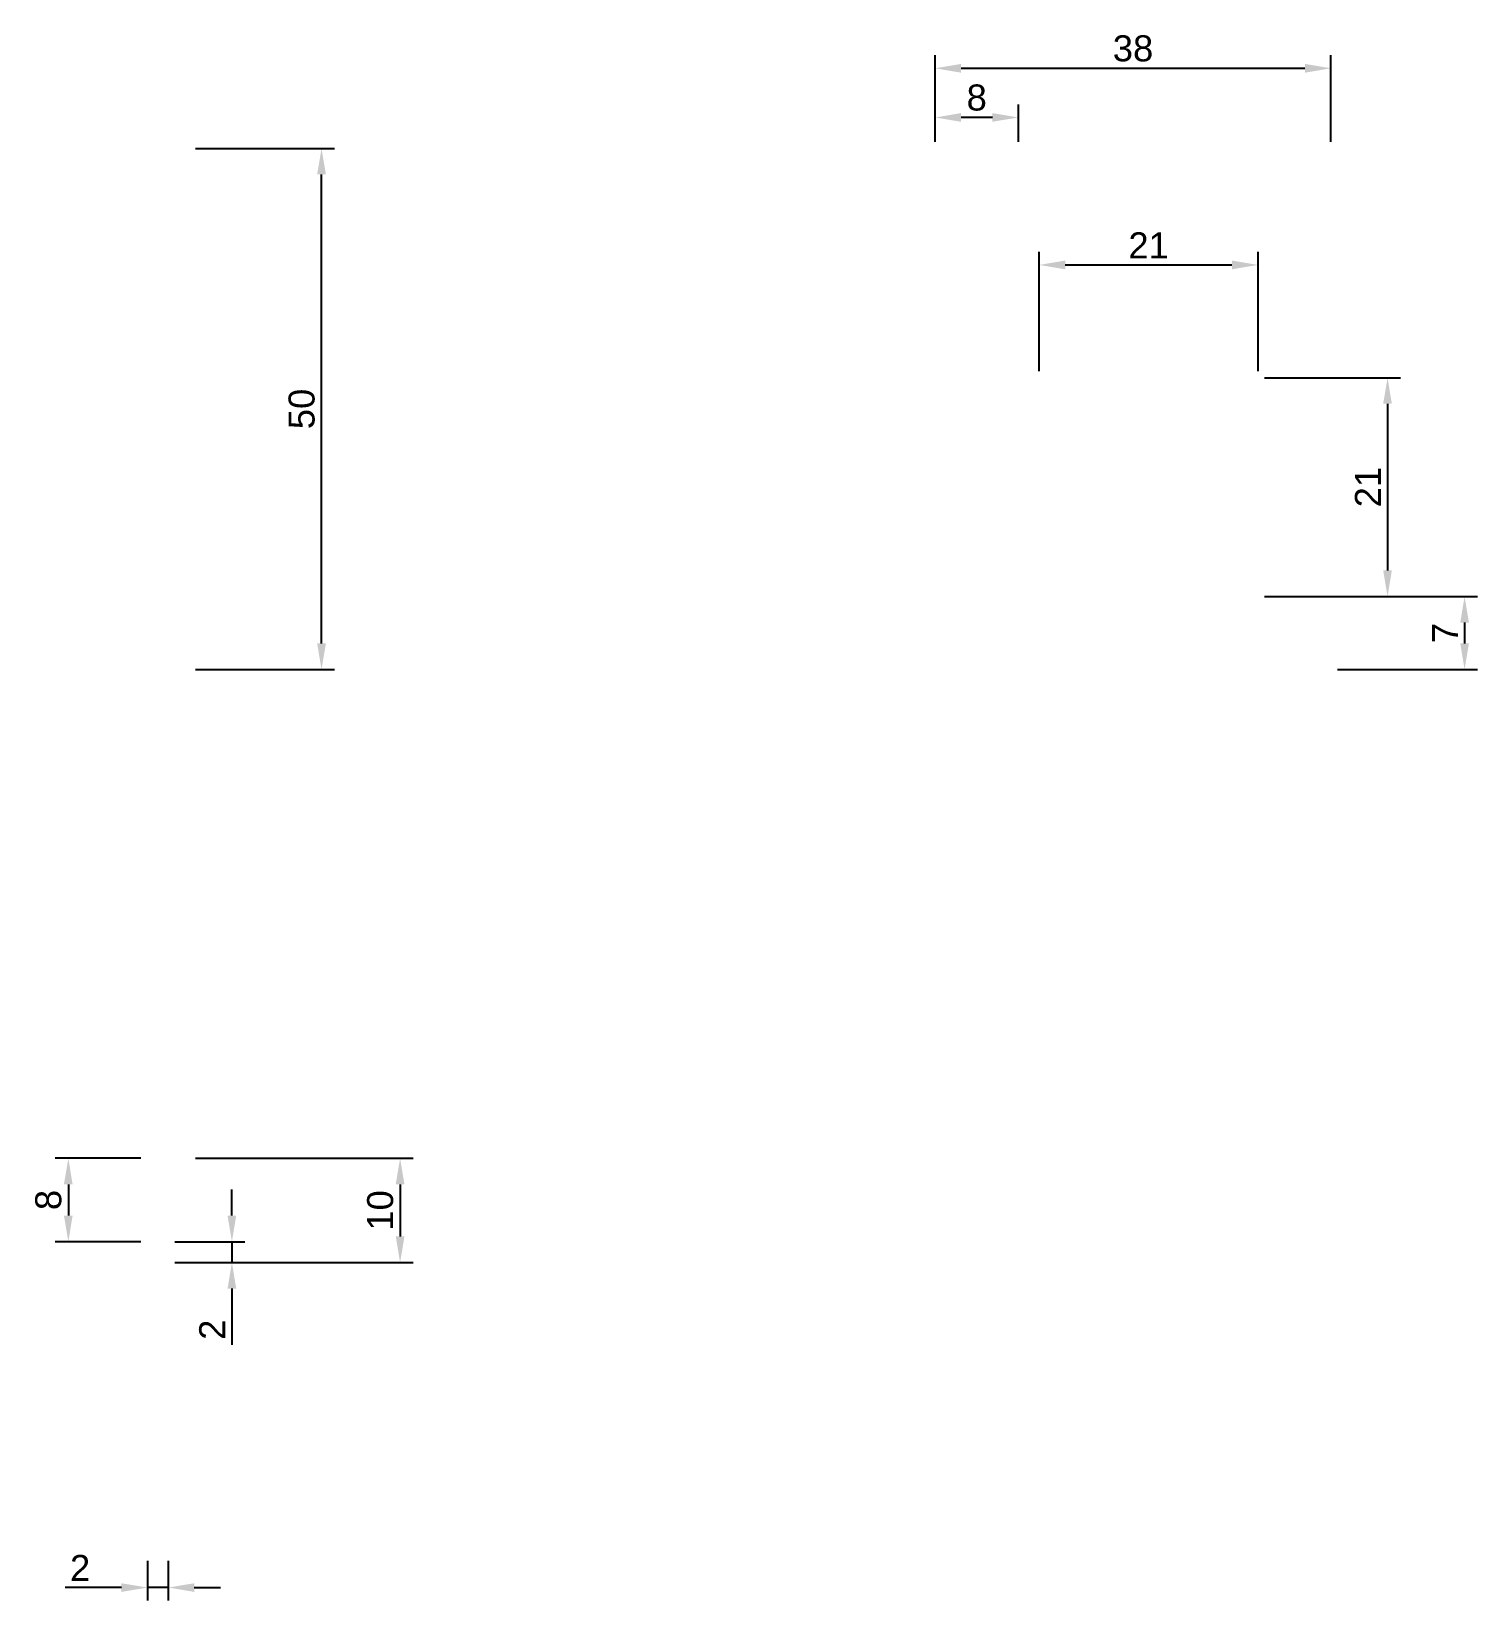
# Paper-space layout '布局1' of a CAD drawing. Header units: millimetres. Extents: x 34 to 173, y 25 to 175.
import ezdxf

# ---------------------------------------------------------------- set-up
doc = ezdxf.new("R2010")
doc.units = ezdxf.units.MM
doc.styles.get("Standard").update_dxf_attribs({"font": 'arial.ttf'})
doc.dimstyles.new('ISO-25', dxfattribs={"dimtxt": 2.5, "dimasz": 2.5, "dimexe": 1.25, "dimexo": 0.625, "dimtad": 1, "dimtxsty": 'Standard', "dimcen": 2.5, "dimclrd": 1, "dimclre": 1, "dimclrt": 1, "dimadec": 0, "dimazin": 0, "dimtfac": 1, "dimtmove": 0, "dimatfit": 3, "dimfxl": 1, "dimarcsym": 0})

# ---------------------------------------------------------------- blocks, each defined once
blk = doc.blocks.new('*D12')
at = {"color": 1, "lineweight": -2, "transparency": 16777216}
for p, q in [((49.75, 164.18), (63.09, 164.18)), ((61.84, 116.68), (61.84, 161.68)), ((49.75, 114.18), (63.09, 114.18))]:
    blk.add_line(p, q, dxfattribs=at)
at = {"color": 1, "transparency": 16777216}
for points in [[(61.42, 161.68), (62.26, 161.68), (61.84, 164.18)], [(61.42, 116.68), (62.26, 116.68), (61.84, 114.18)]]:
    blk.add_solid(points, dxfattribs=at)
at = {"layer": 'Defpoints', "color": 0, "transparency": 16777216}
for p in [(49.13, 164.18), (61.84, 164.18), (49.13, 114.18)]:
    blk.add_point(p, dxfattribs=at)
at = {"color": 1, "transparency": 16777216, "insert": (59.94, 139.18), "char_height": 2.5, "attachment_point": 5, "rotation": 90}
blk.add_mtext('50', dxfattribs=at)
blk = doc.blocks.new('*D13')
at = {"color": 1, "lineweight": -2, "transparency": 16777216}
for p, q in [((130.72, 142.81), (130.72, 154.25)), ((151.72, 142.81), (151.72, 154.25)), ((133.22, 153), (149.22, 153))]:
    blk.add_line(p, q, dxfattribs=at)
at = {"color": 1, "transparency": 16777216}
for points in [[(133.22, 153.42), (133.22, 152.58), (130.72, 153)], [(149.22, 153.42), (149.22, 152.58), (151.72, 153)]]:
    blk.add_solid(points, dxfattribs=at)
at = {"layer": 'Defpoints', "color": 0, "transparency": 16777216}
for p in [(151.72, 153), (130.72, 142.18), (151.72, 142.18)]:
    blk.add_point(p, dxfattribs=at)
at = {"color": 1, "transparency": 16777216, "insert": (141.22, 154.88), "char_height": 2.5, "attachment_point": 5}
blk.add_mtext('21', dxfattribs=at)
blk = doc.blocks.new('*D14')
at = {"color": 1, "lineweight": -2, "transparency": 16777216}
for p, q in [((152.34, 142.18), (165.4, 142.18)), ((164.15, 139.68), (164.15, 123.68)), ((152.34, 121.18), (165.4, 121.18))]:
    blk.add_line(p, q, dxfattribs=at)
at = {"color": 1, "transparency": 16777216}
for points in [[(163.73, 139.68), (164.56, 139.68), (164.15, 142.18)], [(163.73, 123.68), (164.56, 123.68), (164.15, 121.18)]]:
    blk.add_solid(points, dxfattribs=at)
at = {"layer": 'Defpoints', "color": 0, "transparency": 16777216}
for p in [(151.72, 142.18), (151.72, 121.18), (164.15, 121.18)]:
    blk.add_point(p, dxfattribs=at)
at = {"color": 1, "transparency": 16777216, "insert": (162.27, 131.68), "char_height": 2.5, "attachment_point": 5, "rotation": 90}
blk.add_mtext('21', dxfattribs=at)
blk = doc.blocks.new('*D15')
at = {"color": 1, "lineweight": -2, "transparency": 16777216}
for p, q in [((159.34, 121.18), (172.79, 121.18)), ((171.54, 118.68), (171.54, 116.68)), ((159.34, 114.18), (172.79, 114.18))]:
    blk.add_line(p, q, dxfattribs=at)
at = {"color": 1, "transparency": 16777216}
for points in [[(171.13, 118.68), (171.96, 118.68), (171.54, 121.18)], [(171.13, 116.68), (171.96, 116.68), (171.54, 114.18)]]:
    blk.add_solid(points, dxfattribs=at)
at = {"layer": 'Defpoints', "color": 0, "transparency": 16777216}
for p in [(158.72, 121.18), (158.72, 114.18), (171.54, 114.18)]:
    blk.add_point(p, dxfattribs=at)
at = {"color": 1, "transparency": 16777216, "insert": (169.67, 117.68), "char_height": 2.5, "attachment_point": 5, "rotation": 90}
blk.add_mtext('7', dxfattribs=at)
blk = doc.blocks.new('*D16')
at = {"color": 1, "lineweight": -2, "transparency": 16777216}
for p, q in [((120.72, 164.81), (120.72, 173.12)), ((123.22, 171.87), (156.22, 171.87)), ((158.72, 164.81), (158.72, 173.12))]:
    blk.add_line(p, q, dxfattribs=at)
at = {"color": 1, "transparency": 16777216}
for points in [[(123.22, 172.29), (123.22, 171.45), (120.72, 171.87)], [(156.22, 172.29), (156.22, 171.45), (158.72, 171.87)]]:
    blk.add_solid(points, dxfattribs=at)
at = {"layer": 'Defpoints', "color": 0, "transparency": 16777216}
for p in [(158.72, 171.87), (120.72, 164.18), (158.72, 164.18)]:
    blk.add_point(p, dxfattribs=at)
at = {"color": 1, "transparency": 16777216, "insert": (139.72, 173.77), "char_height": 2.5, "attachment_point": 5}
blk.add_mtext('38', dxfattribs=at)
blk = doc.blocks.new('*D18')
at = {"color": 1, "lineweight": -2, "transparency": 16777216}
for p, q in [((120.72, 164.81), (120.72, 168.4)), ((126.22, 167.15), (123.22, 167.15)), ((128.72, 164.81), (128.72, 168.4))]:
    blk.add_line(p, q, dxfattribs=at)
at = {"color": 1, "transparency": 16777216}
for points in [[(123.22, 167.57), (123.22, 166.74), (120.72, 167.15)], [(126.22, 167.57), (126.22, 166.74), (128.72, 167.15)]]:
    blk.add_solid(points, dxfattribs=at)
at = {"layer": 'Defpoints', "color": 0, "transparency": 16777216}
for p in [(120.72, 167.15), (120.72, 164.18), (128.72, 164.18)]:
    blk.add_point(p, dxfattribs=at)
at = {"color": 1, "transparency": 16777216, "insert": (124.72, 169.05), "char_height": 2.5, "attachment_point": 5}
blk.add_mtext('8', dxfattribs=at)
blk = doc.blocks.new('*D19')
at = {"color": 1, "lineweight": -2, "transparency": 16777216}
for p, q in [((53.24, 61.77), (53.24, 64.27)), ((47.75, 59.27), (54.49, 59.27)), ((53.24, 59.27), (53.24, 57.27)), ((47.75, 57.27), (54.49, 57.27)), ((53.24, 54.77), (53.24, 49.37))]:
    blk.add_line(p, q, dxfattribs=at)
at = {"color": 1, "transparency": 16777216}
for points in [[(52.82, 61.77), (53.65, 61.77), (53.24, 59.27)], [(52.82, 54.77), (53.65, 54.77), (53.24, 57.27)]]:
    blk.add_solid(points, dxfattribs=at)
at = {"layer": 'Defpoints', "color": 0, "transparency": 16777216}
for p in [(47.13, 59.27), (47.13, 57.27), (53.24, 57.27)]:
    blk.add_point(p, dxfattribs=at)
at = {"color": 1, "transparency": 16777216, "insert": (51.35, 50.82), "char_height": 2.5, "attachment_point": 5, "rotation": 90}
blk.add_mtext('2', dxfattribs=at)
blk = doc.blocks.new('*D20')
at = {"color": 1, "lineweight": -2, "transparency": 16777216}
for p, q in [((45.13, 28.65), (45.13, 24.83)), ((47.13, 28.65), (47.13, 24.83)), ((42.63, 26.08), (37.22, 26.08)), ((47.13, 26.08), (45.13, 26.08)), ((49.63, 26.08), (52.13, 26.08))]:
    blk.add_line(p, q, dxfattribs=at)
at = {"color": 1, "transparency": 16777216}
for points in [[(42.63, 26.49), (42.63, 25.66), (45.13, 26.08)], [(49.63, 26.49), (49.63, 25.66), (47.13, 26.08)]]:
    blk.add_solid(points, dxfattribs=at)
at = {"layer": 'Defpoints', "color": 0, "transparency": 16777216}
for p in [(45.13, 29.27), (47.13, 29.27), (45.13, 26.08)]:
    blk.add_point(p, dxfattribs=at)
at = {"color": 1, "transparency": 16777216, "insert": (38.67, 27.96), "char_height": 2.5, "attachment_point": 5}
blk.add_mtext('2', dxfattribs=at)
blk = doc.blocks.new('*D21')
at = {"color": 1, "lineweight": -2, "transparency": 16777216}
for p, q in [((44.5, 67.27), (36.29, 67.27)), ((37.54, 64.77), (37.54, 61.77)), ((44.5, 59.27), (36.29, 59.27))]:
    blk.add_line(p, q, dxfattribs=at)
at = {"color": 1, "transparency": 16777216}
for points in [[(37.12, 64.77), (37.95, 64.77), (37.54, 67.27)], [(37.12, 61.77), (37.95, 61.77), (37.54, 59.27)]]:
    blk.add_solid(points, dxfattribs=at)
at = {"layer": 'Defpoints', "color": 0, "transparency": 16777216}
for p in [(45.13, 67.27), (37.54, 59.27), (45.13, 59.27)]:
    blk.add_point(p, dxfattribs=at)
at = {"color": 1, "transparency": 16777216, "insert": (35.63, 63.27), "char_height": 2.5, "attachment_point": 5, "rotation": 90}
blk.add_mtext('8', dxfattribs=at)
blk = doc.blocks.new('*D22')
at = {"color": 1, "lineweight": -2, "transparency": 16777216}
for p, q in [((49.75, 67.27), (70.63, 67.27)), ((69.38, 64.77), (69.38, 59.77)), ((49.75, 57.27), (70.63, 57.27))]:
    blk.add_line(p, q, dxfattribs=at)
at = {"color": 1, "transparency": 16777216}
for points in [[(68.96, 64.77), (69.8, 64.77), (69.38, 67.27)], [(68.96, 59.77), (69.8, 59.77), (69.38, 57.27)]]:
    blk.add_solid(points, dxfattribs=at)
at = {"layer": 'Defpoints', "color": 0, "transparency": 16777216}
for p in [(49.13, 67.27), (49.13, 57.27), (69.38, 57.27)]:
    blk.add_point(p, dxfattribs=at)
at = {"color": 1, "transparency": 16777216, "insert": (67.48, 62.27), "char_height": 2.5, "attachment_point": 5, "rotation": 90}
blk.add_mtext('10', dxfattribs=at)

psp = doc.layouts.new('布局1')

# ---------------------------------------------------------------- dimensions: what is measured, and where the dimension line sits
for base, p1, p2, picture, middle in [((158.717, 171.87), (120.717, 164.184), (158.717, 164.184), '*D16', (139.717, 173.772)), ((120.717, 167.153), (128.717, 164.184), (120.717, 164.184), '*D18', (124.717, 169.054)), ((151.717, 153.001), (130.717, 142.184), (151.717, 142.184), '*D13', (141.217, 154.881)), ((45.127, 26.075), (47.127, 29.274), (45.127, 29.274), '*D20', (38.674, 27.955))]:
    dim = psp.add_linear_dim(base=base, p1=p1, p2=p2, dimstyle='ISO-25', override={"dimlfac": -1})
    dim.commit()
    dim.dimension.update_dxf_attribs({"geometry": picture, "text_midpoint": middle})
for base, p1, p2, picture, middle in [((61.841, 164.184), (49.127, 114.184), (49.127, 164.184), '*D12', (59.94, 139.184)), ((164.145, 121.184), (151.717, 142.184), (151.717, 121.184), '*D14', (162.265, 131.684)), ((171.544, 114.184), (158.717, 121.184), (158.717, 114.184), '*D15', (169.669, 117.684)), ((37.535, 59.274), (45.127, 67.274), (45.127, 59.274), '*D21', (35.634, 63.274)), ((69.379, 57.274), (49.127, 67.274), (49.127, 57.274), '*D22', (67.478, 62.274)), ((53.235, 57.274), (47.127, 59.274), (47.127, 57.274), '*D19', (51.355, 50.821))]:
    dim = psp.add_linear_dim(base=base, p1=p1, p2=p2, angle=90, dimstyle='ISO-25', override={"dimlfac": -1})
    dim.commit()
    dim.dimension.update_dxf_attribs({"geometry": picture, "text_midpoint": middle})

doc.saveas('drawing.dxf')
